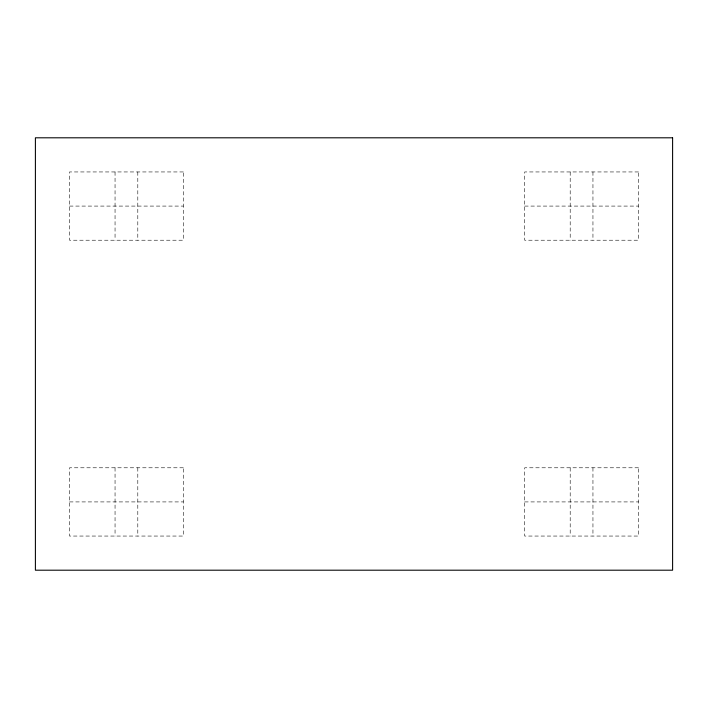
<?xml version="1.0" encoding="UTF-8"?>
<svg xmlns="http://www.w3.org/2000/svg" width="708" height="708" viewBox="0 0 708 708"><rect width="100%" height="100%" fill="white"/><g stroke="black" fill="none" stroke-linecap="round" stroke-linejoin="round"><path stroke-width="0.53" stroke-dasharray="3.54 2.66" d="M69.534 206.081L183.319 206.081M524.681 206.081L638.466 206.081M69.534 501.919L183.319 501.919M524.681 501.919L638.466 501.919M592.95 171.947L592.95 240.216M592.95 467.784L592.95 536.053M570.197 171.947L570.197 240.216M570.197 467.784L570.197 536.053M137.803 171.947L137.803 240.216M137.803 467.784L137.803 536.053M115.05 171.947L115.05 240.216M115.05 467.784L115.05 536.053M183.319 171.947L69.534 171.947L69.534 240.216L183.319 240.216L183.319 171.947M638.466 171.947L524.681 171.947L524.681 240.216L638.466 240.216L638.466 171.947M183.319 467.784L69.534 467.784L69.534 536.053L183.319 536.053L183.319 467.784M638.466 467.784L524.681 467.784L524.681 536.053L638.466 536.053L638.466 467.784"/><path stroke-width="1.06" d="M672.6 137.803L35.4 137.803L35.4 570.197L672.6 570.197L672.6 137.803"/></g></svg>
